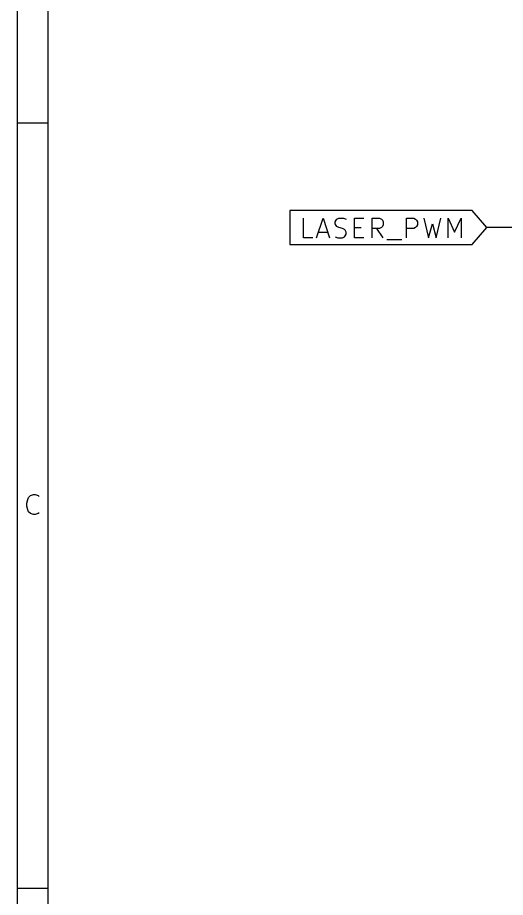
# Model space of a CAD drawing. Extents: x 0.4 to 16.1, y -11.3 to -0.4.
# Drawn here: x 0.394 to 1.648, y -6.323 to -4.06 of the extents above; entities that cross this region are included whole.
import ezdxf

# ---------------------------------------------------------------- set-up
doc = ezdxf.new("R2010")
doc.units = 0
doc.header["$MEASUREMENT"] = 0
doc.layers.add('GREEN3', color=91, linetype='CONTINUOUS')
doc.layers.add('RED2', color=1, linetype='CONTINUOUS')

msp = doc.modelspace()

# ---------------------------------------------------------------- linework, layer by layer
at = {"layer": 'GREEN3', "linetype": 'CONTINUOUS'}
msp.add_line((1.85, -4.6), (1.6, -4.6), dxfattribs=at)
at = {"layer": 'RED2', "linetype": 'CONTINUOUS'}
for p, q in [((0.3937, -11.2993), (0.3937, -0.3937)), ((0.4724, -11.2206), (0.4724, -0.4724)), ((0.3937, -4.3307), (0.4724, -4.3307)), ((1.5625, -4.5562), (1.0939, -4.5562)), ((1.0939, -4.5562), (1.0939, -4.6)), ((1.6, -4.6), (1.5625, -4.5562)), ((1.1292, -4.6264), (1.1292, -4.5764)), ((1.1626, -4.6264), (1.1792, -4.5764)), ((1.1792, -4.5764), (1.1959, -4.6264)), ((1.2102, -4.5859), (1.2126, -4.5811)), ((1.2102, -4.5907), (1.2102, -4.5859)), ((1.2126, -4.5954), (1.2102, -4.5907)), ((1.2126, -4.5811), (1.2149, -4.5788)), ((1.2149, -4.5788), (1.2197, -4.5764)), ((1.2197, -4.5764), (1.2316, -4.5764)), ((1.2316, -4.5764), (1.2388, -4.5788)), ((1.2602, -4.6264), (1.2602, -4.5764)), ((1.2602, -4.5764), (1.284, -4.5764)), ((1.3054, -4.6264), (1.3054, -4.5764)), ((1.3054, -4.5764), (1.3245, -4.5764)), ((1.3245, -4.5764), (1.3292, -4.5788)), ((1.3292, -4.5788), (1.3316, -4.5811)), ((1.3316, -4.5811), (1.334, -4.5859)), ((1.334, -4.5859), (1.334, -4.593)), ((1.3935, -4.6264), (1.3935, -4.5764)), ((1.3935, -4.5764), (1.4126, -4.5764)), ((1.4126, -4.5764), (1.4173, -4.5788)), ((1.4173, -4.5788), (1.4197, -4.5811)), ((1.4197, -4.5811), (1.4221, -4.5859)), ((1.4221, -4.5859), (1.4221, -4.593)), ((1.4387, -4.5764), (1.4507, -4.6264)), ((1.4507, -4.6264), (1.4602, -4.5907)), ((1.4602, -4.5907), (1.4697, -4.6264)), ((1.4697, -4.6264), (1.4816, -4.5764)), ((1.5006, -4.6264), (1.5006, -4.5764)), ((1.5006, -4.5764), (1.5173, -4.6121)), ((1.5173, -4.6121), (1.534, -4.5764)), ((1.534, -4.5764), (1.534, -4.6264)), ((1.0939, -4.6), (1.0939, -4.6438)), ((1.1673, -4.6121), (1.1911, -4.6121)), ((1.2149, -4.5978), (1.2126, -4.5954)), ((1.2197, -4.6002), (1.2149, -4.5978)), ((1.2292, -4.6026), (1.2197, -4.6002)), ((1.234, -4.6049), (1.2292, -4.6026)), ((1.2364, -4.6073), (1.234, -4.6049)), ((1.2388, -4.6121), (1.2364, -4.6073)), ((1.2388, -4.6169), (1.2388, -4.6121)), ((1.2602, -4.6002), (1.2768, -4.6002)), ((1.3245, -4.6026), (1.3054, -4.6026)), ((1.334, -4.6264), (1.3173, -4.6026)), ((1.3292, -4.6002), (1.3245, -4.6026)), ((1.3316, -4.5978), (1.3292, -4.6002)), ((1.334, -4.593), (1.3316, -4.5978)), ((1.4126, -4.6026), (1.3935, -4.6026)), ((1.4173, -4.6002), (1.4126, -4.6026)), ((1.4197, -4.5978), (1.4173, -4.6002)), ((1.4221, -4.593), (1.4197, -4.5978)), ((1.5625, -4.6438), (1.6, -4.6)), ((1.153, -4.6264), (1.1292, -4.6264)), ((1.2102, -4.624), (1.2173, -4.6264)), ((1.2173, -4.6264), (1.2292, -4.6264)), ((1.2292, -4.6264), (1.234, -4.624)), ((1.234, -4.624), (1.2364, -4.6216)), ((1.2364, -4.6216), (1.2388, -4.6169)), ((1.284, -4.6264), (1.2602, -4.6264)), ((1.3435, -4.6311), (1.3816, -4.6311)), ((1.0939, -4.6438), (1.5625, -4.6438)), ((0.4221, -5.2945), (0.427, -5.2896)), ((0.427, -5.2896), (0.4343, -5.2872)), ((0.4343, -5.2872), (0.4392, -5.2872)), ((0.4392, -5.2872), (0.4465, -5.2896)), ((0.4465, -5.2896), (0.4489, -5.292)), ((0.4172, -5.3091), (0.4197, -5.2993)), ((0.4172, -5.3164), (0.4172, -5.3091)), ((0.4197, -5.3261), (0.4172, -5.3164)), ((0.4197, -5.2993), (0.4221, -5.2945)), ((0.4221, -5.331), (0.4197, -5.3261)), ((0.427, -5.3359), (0.4221, -5.331)), ((0.4343, -5.3383), (0.427, -5.3359)), ((0.4392, -5.3383), (0.4343, -5.3383)), ((0.4465, -5.3359), (0.4392, -5.3383)), ((0.4489, -5.3335), (0.4465, -5.3359)), ((0.3937, -6.2992), (0.4724, -6.2992))]:
    msp.add_line(p, q, dxfattribs=at)

doc.saveas('drawing.dxf')
